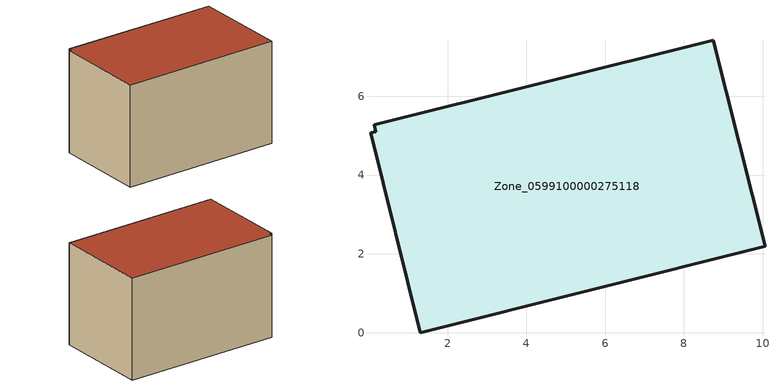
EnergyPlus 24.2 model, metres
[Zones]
Zone_0599100000275118
 floor ground (C_G): 10.06,2.19 1.31,0 0.04,5.07 0.18,5.1 0.14,5.28 8.74,7.42 z0
 wall outside (C_F): 10.06,2.19 8.74,7.42 0.14,5.28 0.18,5.1 0.04,5.07 1.31,0 10.06,2.19 z0:5.73
 roof outside (C_R): 1.31,0 10.06,2.19 8.74,7.42 0.14,5.28 0.18,5.1 0.04,5.07 z5.73
[BUILDING]
Pand.0599100000275118: North Axis=0; Terrain=City; Loads Convergence Tolerance Value=0.04; Temperature Convergence Tolerance Value=0.4; Solar Distribution=FullExterior; Maximum Number of Warmup Days=25; Minimum Number of Warmup Days=1
[Site:Location]
Rotterdam.The.Hague.AP_ZH_NLD Design_Conditions: Latitude=51.96; Longitude=4.45; Time Zone=1; Elevation=-4.5
[SITE:GROUNDTEMPERATURE:BUILDINGSURFACE]
18, 18, 18, 18, 18, 18, 18, 18, 18, 18, 18, 18
[MATERIAL] Thermal Absorptance=0.9; Solar Absorptance=0.7; Visible Absorptance=0.7
Name | Roughness | Thickness | Conductivity | Density | Specific Heat
G.TI.1975-1991 | MediumSmooth | 0.15 | 0.288461 | 540 | 1210
F.TI.1975-1991 | Rough | 0.3 | 0.230769 | 1920 | 840
R.TI.1975-1991 | MediumRough | 0.2 | 0.153846 | 1500 | 1000
[CONSTRUCTION]
C_G: G.TI.1975-1991
C_F: F.TI.1975-1991
C_R: R.TI.1975-1991
[ZONE]
Zone_0599100000275118: Type=1; Multiplier=1; Ceiling Height=Autocalculate; Volume=Autocalculate; Floor Area=autocalculate; Part of Total Floor Area=Yes
[ZONEINFILTRATION:DESIGNFLOWRATE]
Infil_Zone_0599100000275118: Zone or ZoneList or Space or SpaceList=Zone_0599100000275118; Schedule=AlwaysOn; Design Flow Rate Calculation Method=Flow/Area; Flow Rate per Floor Area=0.003; Constant Term Coefficient=1; Temperature Term Coefficient=0; Velocity Term Coefficient=0; Velocity Squared Term Coefficient=0
[HVACTEMPLATE:ZONE:IDEALLOADSAIRSYSTEM]
Zone_0599100000275118: Maximum Heating Supply Air Temperature=50; Minimum Cooling Supply Air Temperature=13; Maximum Heating Supply Air Humidity Ratio=0.0156; Minimum Cooling Supply Air Humidity Ratio=0.0077; Heating Limit=NoLimit; Cooling Limit=NoLimit; Dehumidification Control Type=ConstantSensibleHeatRatio; Cooling Sensible Heat Ratio=0.7; Dehumidification Setpoint=60; Humidification Control Type=None; Humidification Setpoint=30; Outdoor Air Method=None; Outdoor Air Flow Rate per Person=0.00944; Outdoor Air Flow Rate per Zone Floor Area=0; Outdoor Air Flow Rate per Zone=0; Demand Controlled Ventilation Type=None; Outdoor Air Economizer Type=NoEconomizer; Heat Recovery Type=None; Sensible Heat Recovery Effectiveness=0.7; Latent Heat Recovery Effectiveness=0.65
[ZONECONTROL:THERMOSTAT]
ThermostatControl_Zone_0599100000275118: Zone or ZoneList=Zone_0599100000275118; Control Type Schedule=DualSetpointControlType; Control 1=Thermostat_Zone_0599100000275118; Temperature Difference Between Cutout And Setpoint=0
[THERMOSTATSETPOINT:DUALSETPOINT]
Thermostat_Zone_0599100000275118: Heating Setpoint Temperature Schedule=HeatingSetpoint_Zone_0599100000275118; Cooling Setpoint Temperature Schedule=CoolingSetpoint_Zone_0599100000275118
[SCHEDULE:COMPACT]
HeatingSetpoint_Zone_0599100000275118: Through: 12/31, For: AllDays, Until: 24:00, 21
CoolingSetpoint_Zone_0599100000275118: Through: 12/31, For: AllDays, Until: 24:00, 24
DualSetpointControlType: Through: 12/31, For: AllDays, Until: 24:00, 4
AlwaysOn: Through: 12/31, For: AllDays, Until: 24:00, 1
